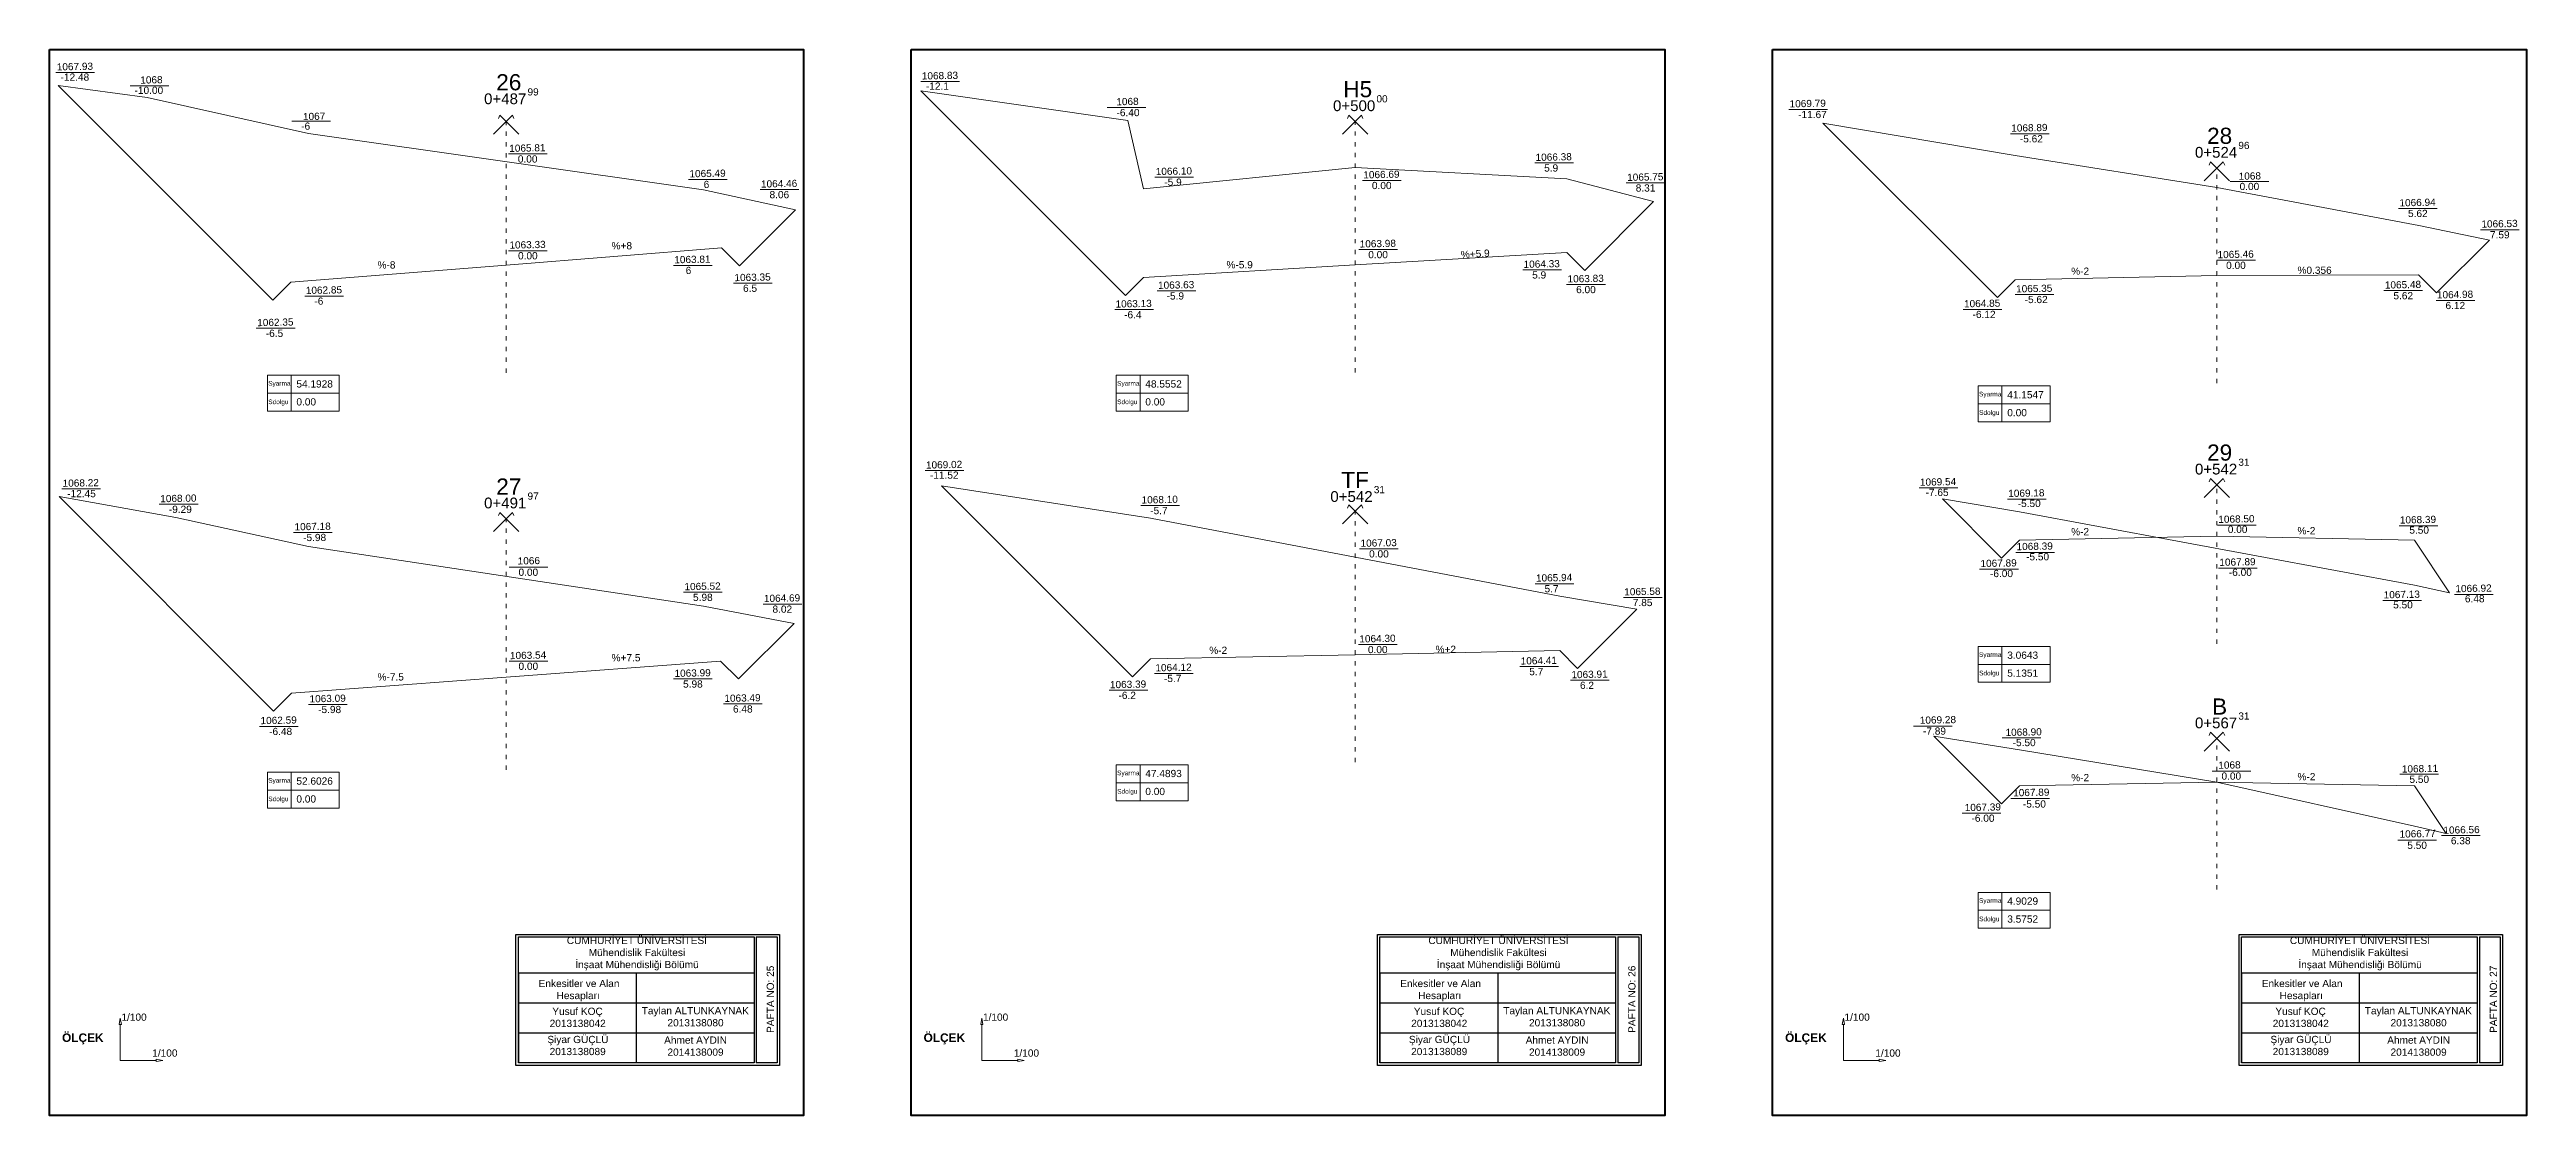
# Model space of a CAD drawing. Header units: millimetres. Extents: x 19067981 to 38137102, y 2652003 to 2652615.
# Drawn here: x 19068781.3 to 19068850.3, y 2652463.7 to 2652493.4 of the extents above; entities that cross this region are included whole.
import ezdxf

# ---------------------------------------------------------------- set-up
doc = ezdxf.new("R2010")
doc.units = ezdxf.units.MM
doc.linetypes.add('ACAD_ISO03W100', pattern=[30, 12, -18])
doc.layers.add('D.K Kesit No', color=93, linetype='Continuous', lineweight=9)
doc.styles.get("Standard").update_dxf_attribs({"font": 'arial.ttf'})

msp = doc.modelspace()

# ---------------------------------------------------------------- linework, layer by layer
at = {"linetype": 'ACAD_ISO03W100', "lineweight": 5, "ltscale": 0.01}
for p, q in [((19068793.994, 2652484.383), (19068793.994, 2652491.38)), ((19068817.644, 2652484.389), (19068817.644, 2652491.386)), ((19068841.654, 2652484.09), (19068841.654, 2652490.087)), ((19068841.654, 2652476.832), (19068841.654, 2652481.26)), ((19068793.994, 2652473.32), (19068793.994, 2652480.316)), ((19068817.644, 2652473.529), (19068817.644, 2652480.525)), ((19068841.654, 2652469.981), (19068841.654, 2652474.188))]:
    msp.add_line(p, q, dxfattribs=at)
at = {"color": 0, "lineweight": 25, "ltscale": 0.2}
for p, q in [((19068794.336, 2652467.666), (19068800.902, 2652467.666)), ((19068794.336, 2652467.666), (19068794.336, 2652467.266)), ((19068794.336, 2652467.666), (19068794.336, 2652465.152)), ((19068797.619, 2652467.666), (19068797.619, 2652465.152)), ((19068818.336, 2652467.666), (19068824.902, 2652467.666)), ((19068818.336, 2652467.666), (19068818.336, 2652467.266)), ((19068818.336, 2652467.666), (19068818.336, 2652465.152)), ((19068821.619, 2652467.666), (19068821.619, 2652465.152)), ((19068842.336, 2652467.666), (19068848.902, 2652467.666)), ((19068842.336, 2652467.666), (19068842.336, 2652467.266)), ((19068842.336, 2652467.666), (19068842.336, 2652465.152)), ((19068845.619, 2652467.666), (19068845.619, 2652465.152)), ((19068794.336, 2652466.828), (19068800.902, 2652466.828)), ((19068818.336, 2652466.828), (19068824.902, 2652466.828)), ((19068842.336, 2652466.828), (19068848.902, 2652466.828)), ((19068794.336, 2652465.99), (19068800.902, 2652465.99)), ((19068818.336, 2652465.99), (19068824.902, 2652465.99)), ((19068842.336, 2652465.99), (19068848.902, 2652465.99))]:
    msp.add_line(p, q, dxfattribs=at)
at = {"color": 0, "lineweight": 40, "ltscale": 0.2}
for points in [[(19068781.275, 2652493.389), (19068802.275, 2652493.389), (19068802.275, 2652463.689), (19068781.275, 2652463.689), (19068781.275, 2652493.389)], [(19068805.275, 2652493.389), (19068826.275, 2652493.389), (19068826.275, 2652463.689), (19068805.275, 2652463.689), (19068805.275, 2652493.389)], [(19068829.275, 2652493.389), (19068850.275, 2652493.389), (19068850.275, 2652463.689), (19068829.275, 2652463.689), (19068829.275, 2652493.389)]]:
    msp.add_lwpolyline(points, dxfattribs=at)
for points in [[(19068794.324, 2652468.734), (19068801.612, 2652468.734), (19068801.612, 2652465.085), (19068794.268, 2652465.085), (19068794.268, 2652468.734), (19068794.324, 2652468.734)], [(19068800.902, 2652465.152), (19068794.336, 2652465.152), (19068794.336, 2652468.666), (19068800.902, 2652468.666)], [(19068800.902, 2652468.666), (19068800.902, 2652465.152)], [(19068800.964, 2652468.666), (19068801.545, 2652468.666), (19068801.545, 2652465.152), (19068800.964, 2652465.152)], [(19068800.964, 2652468.666), (19068800.964, 2652465.152)], [(19068818.324, 2652468.734), (19068825.612, 2652468.734), (19068825.612, 2652465.085), (19068818.268, 2652465.085), (19068818.268, 2652468.734), (19068818.324, 2652468.734)], [(19068824.902, 2652465.152), (19068818.336, 2652465.152), (19068818.336, 2652468.666), (19068824.902, 2652468.666)], [(19068824.902, 2652468.666), (19068824.902, 2652465.152)], [(19068824.964, 2652468.666), (19068825.545, 2652468.666), (19068825.545, 2652465.152), (19068824.964, 2652465.152)], [(19068824.964, 2652468.666), (19068824.964, 2652465.152)], [(19068842.324, 2652468.734), (19068849.612, 2652468.734), (19068849.612, 2652465.085), (19068842.268, 2652465.085), (19068842.268, 2652468.734), (19068842.324, 2652468.734)], [(19068848.902, 2652465.152), (19068842.336, 2652465.152), (19068842.336, 2652468.666), (19068848.902, 2652468.666)], [(19068848.902, 2652468.666), (19068848.902, 2652465.152)], [(19068848.964, 2652468.666), (19068849.545, 2652468.666), (19068849.545, 2652465.152), (19068848.964, 2652465.152)], [(19068848.964, 2652468.666), (19068848.964, 2652465.152)]]:
    msp.add_lwpolyline(points)
at = {"color": 0, "lineweight": 25}
for p in [(19068794.336, 2652466.828), (19068818.336, 2652466.828), (19068842.336, 2652466.828), (19068794.336, 2652465.99), (19068818.336, 2652465.99), (19068842.336, 2652465.99)]:
    msp.add_point(p, dxfattribs=at)
at = {"layer": 'D.K Kesit No', "color": 0, "linetype": 'ACAD_ISO03W100', "lineweight": 15, "ltscale": 0.2}
for p, q in [((19068781.452, 2652492.749), (19068782.53, 2652492.749)), ((19068805.551, 2652492.496), (19068806.628, 2652492.496)), ((19068783.522, 2652492.381), (19068784.599, 2652492.381)), ((19068788.022, 2652491.396), (19068789.099, 2652491.396)), ((19068810.735, 2652491.773), (19068811.813, 2652491.773)), ((19068829.724, 2652491.719), (19068830.801, 2652491.719)), ((19068794.057, 2652490.48), (19068795.135, 2652490.48)), ((19068835.899, 2652491.042), (19068836.976, 2652491.042)), ((19068799.077, 2652489.77), (19068800.154, 2652489.77)), ((19068812.067, 2652489.833), (19068813.144, 2652489.833)), ((19068817.849, 2652489.741), (19068818.927, 2652489.741)), ((19068822.647, 2652490.229), (19068823.725, 2652490.229)), ((19068801.07, 2652489.486), (19068802.147, 2652489.486)), ((19068825.198, 2652489.672), (19068826.276, 2652489.672)), ((19068842.02, 2652489.714), (19068843.097, 2652489.714)), ((19068846.712, 2652488.961), (19068847.79, 2652488.961)), ((19068848.996, 2652488.369), (19068850.073, 2652488.369)), ((19068794.062, 2652487.784), (19068795.139, 2652487.784)), ((19068817.748, 2652487.815), (19068818.825, 2652487.815)), ((19068798.655, 2652487.375), (19068799.732, 2652487.375)), ((19068822.313, 2652487.249), (19068823.391, 2652487.249)), ((19068841.646, 2652487.516), (19068842.723, 2652487.516)), ((19068788.39, 2652486.52), (19068789.467, 2652486.52)), ((19068800.331, 2652486.877), (19068801.408, 2652486.877)), ((19068812.13, 2652486.664), (19068813.208, 2652486.664)), ((19068823.538, 2652486.841), (19068824.616, 2652486.841)), ((19068836.034, 2652486.564), (19068837.111, 2652486.564)), ((19068846.305, 2652486.67), (19068847.383, 2652486.67)), ((19068847.757, 2652486.396), (19068848.834, 2652486.396)), ((19068787.036, 2652485.623), (19068788.114, 2652485.623)), ((19068810.947, 2652486.141), (19068812.025, 2652486.141)), ((19068834.582, 2652486.149), (19068835.66, 2652486.149)), ((19068805.666, 2652481.655), (19068806.743, 2652481.655)), ((19068781.615, 2652481.147), (19068782.693, 2652481.147)), ((19068833.357, 2652481.172), (19068834.434, 2652481.172)), ((19068835.816, 2652480.86), (19068836.894, 2652480.86)), ((19068784.334, 2652480.718), (19068785.412, 2652480.718)), ((19068811.673, 2652480.683), (19068812.75, 2652480.683)), ((19068841.668, 2652480.137), (19068842.745, 2652480.137)), ((19068846.726, 2652480.119), (19068847.803, 2652480.119)), ((19068788.076, 2652479.934), (19068789.153, 2652479.934)), ((19068817.771, 2652479.476), (19068818.849, 2652479.476)), ((19068836.048, 2652479.377), (19068837.125, 2652479.377)), ((19068794.076, 2652478.965), (19068795.154, 2652478.965)), ((19068835.043, 2652478.908), (19068836.121, 2652478.908)), ((19068841.697, 2652478.94), (19068842.775, 2652478.94)), ((19068798.938, 2652478.266), (19068800.015, 2652478.266)), ((19068822.659, 2652478.506), (19068823.736, 2652478.506)), ((19068825.118, 2652478.122), (19068826.195, 2652478.122)), ((19068846.274, 2652478.035), (19068847.352, 2652478.035)), ((19068848.273, 2652478.205), (19068849.35, 2652478.205)), ((19068801.152, 2652477.937), (19068802.229, 2652477.937)), ((19068817.738, 2652476.811), (19068818.815, 2652476.811)), ((19068794.076, 2652476.345), (19068795.154, 2652476.345)), ((19068812.057, 2652476.005), (19068813.134, 2652476.005)), ((19068822.232, 2652476.196), (19068823.31, 2652476.196)), ((19068798.661, 2652475.851), (19068799.738, 2652475.851)), ((19068810.791, 2652475.535), (19068811.868, 2652475.535)), ((19068823.646, 2652475.814), (19068824.723, 2652475.814)), ((19068788.494, 2652475.141), (19068789.571, 2652475.141)), ((19068800.051, 2652475.155), (19068801.128, 2652475.155)), ((19068787.129, 2652474.529), (19068788.206, 2652474.529)), ((19068833.2, 2652474.54), (19068834.278, 2652474.54)), ((19068835.668, 2652474.215), (19068836.745, 2652474.215)), ((19068841.516, 2652473.286), (19068842.594, 2652473.286)), ((19068846.751, 2652473.195), (19068847.828, 2652473.195)), ((19068835.915, 2652472.523), (19068836.992, 2652472.523)), ((19068834.553, 2652472.113), (19068835.63, 2652472.113)), ((19068846.692, 2652471.357), (19068847.77, 2652471.357)), ((19068847.907, 2652471.486), (19068848.985, 2652471.486))]:
    msp.add_line(p, q, dxfattribs=at)
at = {"layer": 'D.K Kesit No', "color": 1, "lineweight": 0, "ltscale": 0.2}
for p, q in [((19068781.512, 2652492.384), (19068783.994, 2652492.052)), ((19068781.512, 2652492.384), (19068787.494, 2652486.402)), ((19068783.994, 2652492.052), (19068788.494, 2652491.052)), ((19068805.547, 2652492.239), (19068811.247, 2652486.539)), ((19068805.547, 2652492.239), (19068811.318, 2652491.408)), ((19068811.318, 2652491.408), (19068811.747, 2652489.508)), ((19068830.674, 2652491.337), (19068836.034, 2652490.433)), ((19068830.674, 2652491.337), (19068835.536, 2652486.476)), ((19068788.494, 2652491.052), (19068799.494, 2652489.482)), ((19068836.034, 2652490.433), (19068841.654, 2652489.543)), ((19068811.747, 2652489.508), (19068817.644, 2652490.098)), ((19068823.54, 2652489.789), (19068817.644, 2652490.098)), ((19068825.957, 2652489.153), (19068823.54, 2652489.789)), ((19068802.052, 2652488.919), (19068799.494, 2652489.482)), ((19068825.957, 2652489.153), (19068824.04, 2652487.236)), ((19068847.274, 2652488.483), (19068841.654, 2652489.543)), ((19068802.052, 2652488.919), (19068800.494, 2652487.362)), ((19068849.242, 2652488.078), (19068847.274, 2652488.483)), ((19068800.494, 2652487.362), (19068799.994, 2652487.862)), ((19068824.04, 2652487.236), (19068823.54, 2652487.736)), ((19068849.242, 2652488.078), (19068847.772, 2652486.608)), ((19068811.247, 2652486.539), (19068811.747, 2652487.039)), ((19068835.536, 2652486.476), (19068836.036, 2652486.976)), ((19068847.772, 2652486.608), (19068847.272, 2652487.108)), ((19068787.494, 2652486.402), (19068787.994, 2652486.902)), ((19068781.54, 2652480.935), (19068787.519, 2652474.955)), ((19068781.54, 2652480.935), (19068784.794, 2652480.349)), ((19068806.122, 2652481.234), (19068811.944, 2652480.327)), ((19068806.122, 2652481.234), (19068811.444, 2652475.913)), ((19068834.004, 2652480.87), (19068836.154, 2652480.511)), ((19068835.654, 2652479.221), (19068834.004, 2652480.87)), ((19068784.794, 2652480.349), (19068788.494, 2652479.543)), ((19068811.944, 2652480.327), (19068817.644, 2652479.247)), ((19068836.154, 2652480.511), (19068847.154, 2652478.461)), ((19068788.494, 2652479.543), (19068799.494, 2652477.883)), ((19068836.154, 2652479.721), (19068835.654, 2652479.221)), ((19068847.154, 2652479.721), (19068848.133, 2652478.252)), ((19068823.344, 2652478.157), (19068817.644, 2652479.247)), ((19068825.495, 2652477.793), (19068823.344, 2652478.157)), ((19068847.154, 2652478.461), (19068848.133, 2652478.252)), ((19068802.019, 2652477.4), (19068799.494, 2652477.883)), ((19068802.019, 2652477.4), (19068800.469, 2652475.851)), ((19068825.495, 2652477.793), (19068823.844, 2652476.141)), ((19068823.844, 2652476.141), (19068823.344, 2652476.641)), ((19068800.469, 2652475.851), (19068799.969, 2652476.351)), ((19068811.444, 2652475.913), (19068811.944, 2652476.413)), ((19068787.519, 2652474.955), (19068788.019, 2652475.455)), ((19068833.763, 2652474.26), (19068836.154, 2652473.879)), ((19068835.654, 2652472.369), (19068833.763, 2652474.26)), ((19068836.154, 2652473.879), (19068841.654, 2652472.979)), ((19068836.154, 2652472.869), (19068835.654, 2652472.369)), ((19068841.654, 2652472.979), (19068847.154, 2652471.749)), ((19068847.154, 2652472.869), (19068848.038, 2652471.543)), ((19068847.154, 2652471.749), (19068848.038, 2652471.543))]:
    msp.add_line(p, q, dxfattribs=at)
at = {"layer": 'D.K Kesit No', "color": 0, "ltscale": 0.2}
for p, q in [((19068793.994, 2652491.38), (19068793.641, 2652491.026)), ((19068793.818, 2652491.557), (19068793.779, 2652491.464)), ((19068793.994, 2652491.38), (19068793.818, 2652491.557)), ((19068793.994, 2652491.38), (19068794.171, 2652491.557)), ((19068793.994, 2652491.38), (19068794.348, 2652491.026)), ((19068794.171, 2652491.557), (19068794.209, 2652491.464)), ((19068817.644, 2652491.386), (19068817.29, 2652491.032)), ((19068817.467, 2652491.563), (19068817.429, 2652491.47)), ((19068817.644, 2652491.386), (19068817.467, 2652491.563)), ((19068817.644, 2652491.386), (19068817.82, 2652491.563)), ((19068817.644, 2652491.386), (19068817.997, 2652491.032)), ((19068817.82, 2652491.563), (19068817.859, 2652491.47)), ((19068841.654, 2652490.087), (19068841.3, 2652489.733)), ((19068841.477, 2652490.263), (19068841.439, 2652490.171)), ((19068841.654, 2652490.087), (19068841.477, 2652490.263)), ((19068841.654, 2652490.087), (19068841.831, 2652490.263)), ((19068841.654, 2652490.087), (19068842.007, 2652489.733)), ((19068841.831, 2652490.263), (19068841.869, 2652490.171)), ((19068787.344, 2652483.314), (19068787.344, 2652484.314)), ((19068787.344, 2652484.314), (19068789.344, 2652484.314)), ((19068788.004, 2652484.314), (19068788.004, 2652483.314)), ((19068789.344, 2652484.314), (19068789.344, 2652483.314)), ((19068810.993, 2652483.314), (19068810.993, 2652484.314)), ((19068810.993, 2652484.314), (19068812.993, 2652484.314)), ((19068811.653, 2652484.314), (19068811.653, 2652483.314)), ((19068812.993, 2652484.314), (19068812.993, 2652483.314)), ((19068789.344, 2652483.814), (19068787.344, 2652483.814)), ((19068812.993, 2652483.814), (19068810.993, 2652483.814)), ((19068835.003, 2652483.015), (19068835.003, 2652484.015)), ((19068835.003, 2652484.015), (19068837.003, 2652484.015)), ((19068837.003, 2652483.515), (19068835.003, 2652483.515)), ((19068835.663, 2652484.015), (19068835.663, 2652483.015)), ((19068837.003, 2652484.015), (19068837.003, 2652483.015)), ((19068789.344, 2652483.314), (19068787.344, 2652483.314)), ((19068812.993, 2652483.314), (19068810.993, 2652483.314)), ((19068837.003, 2652483.015), (19068835.003, 2652483.015)), ((19068841.654, 2652481.26), (19068841.3, 2652480.907)), ((19068841.477, 2652481.437), (19068841.439, 2652481.345)), ((19068841.654, 2652481.26), (19068841.477, 2652481.437)), ((19068841.654, 2652481.26), (19068841.831, 2652481.437)), ((19068841.654, 2652481.26), (19068842.007, 2652480.907)), ((19068841.831, 2652481.437), (19068841.869, 2652481.345)), ((19068793.994, 2652480.316), (19068793.641, 2652479.963)), ((19068793.818, 2652480.493), (19068793.779, 2652480.401)), ((19068793.994, 2652480.316), (19068793.818, 2652480.493)), ((19068793.994, 2652480.316), (19068794.171, 2652480.493)), ((19068793.994, 2652480.316), (19068794.348, 2652479.963)), ((19068794.171, 2652480.493), (19068794.209, 2652480.401)), ((19068817.644, 2652480.525), (19068817.29, 2652480.172)), ((19068817.467, 2652480.702), (19068817.429, 2652480.61)), ((19068817.644, 2652480.525), (19068817.467, 2652480.702)), ((19068817.644, 2652480.525), (19068817.82, 2652480.702)), ((19068817.644, 2652480.525), (19068817.997, 2652480.172)), ((19068817.82, 2652480.702), (19068817.859, 2652480.61)), ((19068835.003, 2652475.757), (19068835.003, 2652476.757)), ((19068835.003, 2652476.757), (19068837.003, 2652476.757)), ((19068835.663, 2652476.757), (19068835.663, 2652475.757)), ((19068837.003, 2652476.757), (19068837.003, 2652475.757)), ((19068837.003, 2652476.257), (19068835.003, 2652476.257)), ((19068837.003, 2652475.757), (19068835.003, 2652475.757)), ((19068841.654, 2652474.188), (19068841.3, 2652473.835)), ((19068841.477, 2652474.365), (19068841.439, 2652474.273)), ((19068841.654, 2652474.188), (19068841.477, 2652474.365)), ((19068841.654, 2652474.188), (19068841.831, 2652474.365)), ((19068841.654, 2652474.188), (19068842.007, 2652473.835)), ((19068841.831, 2652474.365), (19068841.869, 2652474.273)), ((19068787.344, 2652472.251), (19068787.344, 2652473.251)), ((19068787.344, 2652473.251), (19068789.344, 2652473.251)), ((19068788.004, 2652473.251), (19068788.004, 2652472.251)), ((19068789.344, 2652473.251), (19068789.344, 2652472.251)), ((19068810.993, 2652472.459), (19068810.993, 2652473.459)), ((19068810.993, 2652473.459), (19068812.993, 2652473.459)), ((19068811.653, 2652473.459), (19068811.653, 2652472.459)), ((19068812.993, 2652473.459), (19068812.993, 2652472.459)), ((19068789.344, 2652472.751), (19068787.344, 2652472.751)), ((19068812.993, 2652472.959), (19068810.993, 2652472.959)), ((19068789.344, 2652472.251), (19068787.344, 2652472.251)), ((19068812.993, 2652472.459), (19068810.993, 2652472.459)), ((19068835.003, 2652468.905), (19068835.003, 2652469.905)), ((19068835.003, 2652469.905), (19068837.003, 2652469.905)), ((19068835.663, 2652469.905), (19068835.663, 2652468.905)), ((19068837.003, 2652469.905), (19068837.003, 2652468.905)), ((19068837.003, 2652469.405), (19068835.003, 2652469.405)), ((19068837.003, 2652468.905), (19068835.003, 2652468.905)), ((19068783.217, 2652466.223), (19068783.247, 2652466.403)), ((19068783.247, 2652466.403), (19068783.277, 2652466.223)), ((19068807.217, 2652466.223), (19068807.247, 2652466.403)), ((19068807.247, 2652466.403), (19068807.277, 2652466.223)), ((19068831.217, 2652466.223), (19068831.247, 2652466.403)), ((19068831.247, 2652466.403), (19068831.277, 2652466.223)), ((19068783.277, 2652466.223), (19068783.217, 2652466.223)), ((19068783.247, 2652465.223), (19068783.247, 2652466.223)), ((19068807.277, 2652466.223), (19068807.217, 2652466.223)), ((19068807.247, 2652465.223), (19068807.247, 2652466.223)), ((19068831.277, 2652466.223), (19068831.217, 2652466.223)), ((19068831.247, 2652465.223), (19068831.247, 2652466.223)), ((19068783.247, 2652465.223), (19068784.247, 2652465.223)), ((19068784.247, 2652465.253), (19068784.427, 2652465.223)), ((19068784.247, 2652465.193), (19068784.247, 2652465.253)), ((19068784.427, 2652465.223), (19068784.247, 2652465.193)), ((19068807.247, 2652465.223), (19068808.247, 2652465.223)), ((19068808.247, 2652465.253), (19068808.427, 2652465.223)), ((19068808.247, 2652465.193), (19068808.247, 2652465.253)), ((19068808.427, 2652465.223), (19068808.247, 2652465.193)), ((19068831.247, 2652465.223), (19068832.247, 2652465.223)), ((19068832.247, 2652465.253), (19068832.427, 2652465.223)), ((19068832.247, 2652465.193), (19068832.247, 2652465.253)), ((19068832.427, 2652465.223), (19068832.247, 2652465.193))]:
    msp.add_line(p, q, dxfattribs=at)
at = {"layer": 'D.K Kesit No', "lineweight": 0, "ltscale": 0.2}
for p, q in [((19068799.994, 2652487.862), (19068793.994, 2652487.382)), ((19068823.54, 2652487.736), (19068817.644, 2652487.388)), ((19068787.994, 2652486.902), (19068793.994, 2652487.382)), ((19068811.747, 2652487.039), (19068817.644, 2652487.388)), ((19068836.036, 2652486.976), (19068841.654, 2652487.088)), ((19068847.272, 2652487.108), (19068841.654, 2652487.088)), ((19068836.154, 2652479.721), (19068841.654, 2652479.831)), ((19068847.154, 2652479.721), (19068841.654, 2652479.831)), ((19068823.344, 2652476.641), (19068817.644, 2652476.527)), ((19068799.969, 2652476.351), (19068793.994, 2652475.903)), ((19068811.944, 2652476.413), (19068817.644, 2652476.527)), ((19068788.019, 2652475.455), (19068793.994, 2652475.903)), ((19068836.154, 2652472.869), (19068841.654, 2652472.979)), ((19068847.154, 2652472.869), (19068841.654, 2652472.979))]:
    msp.add_line(p, q, dxfattribs=at)

# ---------------------------------------------------------------- texts
at = {"color": 1, "lineweight": 5, "char_height": 0.2, "width": 0.87201, "attachment_point": 1, "rotation": 1.14576}
for s, insert in [('{\\C0;1067.93}', (19068781.475, 2652493.005)), ('{\\C0;1068}', (19068783.801, 2652492.637)), ('{\\C0;1068.83}', (19068805.573, 2652492.752)), ('{\\C0;   1068}', (19068810.758, 2652492.029)), ('{\\C0;1069.79}', (19068829.746, 2652491.975)), ('{\\C0;1067}', (19068788.333, 2652491.62)), ('{\\C0;1068.89}', (19068835.921, 2652491.298)), ('{\\C0;1065.81}', (19068794.079, 2652490.735)), ('{\\C0;1066.38}', (19068822.67, 2652490.484)), ('{\\C0;1065.49}', (19068799.099, 2652490.026)), ('{\\C0;1064.46}', (19068801.092, 2652489.741)), ('{\\C0;1066.10}', (19068812.089, 2652490.089)), ('{\\C0;1066.69}', (19068817.871, 2652489.997)), ('{\\C0;1065.75}', (19068825.221, 2652489.927)), ('{\\C0;1068}', (19068842.256, 2652489.958)), ('{\\C0;1066.94}', (19068846.735, 2652489.217)), ('{\\C0;1066.53}', (19068849.018, 2652488.625)), ('{\\C0;1063.33}', (19068794.084, 2652488.04)), ('{\\C0;1063.98}', (19068817.77, 2652488.071)), ('{\\C0;1065.46}', (19068841.668, 2652487.772)), ('{\\C0;1063.81}', (19068798.677, 2652487.631)), ('{\\C0;1063.35}', (19068800.353, 2652487.133)), ('{\\C0;1064.33}', (19068822.336, 2652487.504)), ('{\\C0;1063.83}', (19068823.561, 2652487.097)), ('{\\C0;1062.85}', (19068788.412, 2652486.776)), ('{\\C0;1063.13}', (19068810.969, 2652486.397)), ('{\\C0;1063.63}', (19068812.153, 2652486.919)), ('{\\C0;1064.85}', (19068834.605, 2652486.404)), ('{\\C0;1065.35}', (19068836.056, 2652486.82)), ('{\\C0;1065.48}', (19068846.328, 2652486.926)), ('{\\C0;1064.98}', (19068847.779, 2652486.652)), ('{\\C0;1062.35}', (19068787.059, 2652485.879)), ('{\\C0;1069.02}', (19068805.688, 2652481.911)), ('{\\C0;1069.54}', (19068833.377, 2652481.433)), ('{\\C0;1068.22}', (19068781.638, 2652481.403)), ('{\\C0;1068.00}', (19068784.357, 2652480.973)), ('{\\C0;1068.10}', (19068811.695, 2652480.938)), ('{\\C0;1069.18}', (19068835.837, 2652481.12)), ('{\\C0;1067.18}', (19068788.098, 2652480.19)), ('{\\C0;1068.50}', (19068841.689, 2652480.398)), ('{\\C0;1068.39}', (19068846.746, 2652480.379)), ('{\\C0;1067.03}', (19068817.794, 2652479.732)), ('{\\C0;1068.39}', (19068836.069, 2652479.637)), ('{\\C0;1066}', (19068794.314, 2652479.239)), ('{\\C0;1065.94}', (19068822.681, 2652478.762)), ('{\\C0;1067.89}', (19068835.064, 2652479.168)), ('{\\C0;1067.89}', (19068841.718, 2652479.201)), ('{\\C0;1065.52}', (19068798.96, 2652478.522)), ('{\\C0;1064.69}', (19068801.174, 2652478.193)), ('{\\C0;1065.58}', (19068825.14, 2652478.378)), ('{\\C0;1067.13}', (19068846.295, 2652478.295)), ('{\\C0;1066.92}', (19068848.294, 2652478.466)), ('{\\C0;1063.54}', (19068794.099, 2652476.601)), ('{\\C0;1064.30}', (19068817.76, 2652477.067)), ('{\\C0;1063.99}', (19068798.683, 2652476.107)), ('{\\C0;1064.12}', (19068812.079, 2652476.261)), ('{\\C0;1064.41}', (19068822.255, 2652476.452)), ('{\\C0;1063.91}', (19068823.668, 2652476.069)), ('{\\C0;1063.09}', (19068788.516, 2652475.397)), ('{\\C0;1063.49}', (19068800.073, 2652475.411)), ('{\\C0;1063.39}', (19068810.813, 2652475.791)), ('{\\C0;1062.59}', (19068787.151, 2652474.79)), ('{\\C0;1069.28}', (19068833.373, 2652474.801)), ('{\\C0;1068.90}', (19068835.761, 2652474.461)), ('{\\C0;1068}', (19068841.689, 2652473.547)), ('{\\C0;1068.11}', (19068846.802, 2652473.441)), ('{\\C0;1067.89}', (19068835.974, 2652472.779)), ('{\\C0;1067.39}', (19068834.624, 2652472.367)), ('{\\C0;1066.77}', (19068846.737, 2652471.628)), ('{\\C0;1066.56}', (19068847.96, 2652471.737))]:
    msp.add_mtext(s, dxfattribs=dict(at, insert=insert))
at = {"color": 7, "lineweight": 20, "attachment_point": 5}
for s, insert, char_height, width in [('26', (19068794.069, 2652492.474), 0.45, 16.65294), ('H5', (19068817.718, 2652492.281), 0.45, 16.65294), ('0+487', (19068793.969, 2652492.014), 0.3, 16.65294), ('99', (19068794.746, 2652492.207), 0.2, 16.65294), ('0+500', (19068817.618, 2652491.821), 0.3, 16.65294), ('00', (19068818.395, 2652492.015), 0.2, 16.65294), ('28', (19068841.728, 2652490.982), 0.45, 16.65294), ('0+524', (19068841.629, 2652490.522), 0.3, 16.65294), ('96', (19068842.405, 2652490.715), 0.2, 16.65294), ('29', (19068841.728, 2652482.156), 0.45, 16.65294), ('27', (19068794.069, 2652481.212), 0.45, 16.65294), ('TF', (19068817.644, 2652481.392), 0.45, 16.65294), ('0+542', (19068841.629, 2652481.696), 0.3, 16.65294), ('31', (19068842.405, 2652481.889), 0.2, 16.65294), ('0+491', (19068793.969, 2652480.752), 0.3, 16.65294), ('97', (19068794.746, 2652480.945), 0.2, 16.65294), ('0+542', (19068817.544, 2652480.932), 0.3, 16.65294), ('31', (19068818.321, 2652481.125), 0.2, 16.65294), ('B', (19068841.728, 2652475.083), 0.45, 16.65294), ('0+567', (19068841.629, 2652474.624), 0.3, 16.65294), ('31', (19068842.405, 2652474.817), 0.2, 16.65294), ('{\\fArial|b1|i0|c162|p34;ÖLÇEK}', (19068782.202, 2652465.821), 0.23657, 13.13195), ('{\\fArial|b1|i0|c162|p34;ÖLÇEK}', (19068806.202, 2652465.821), 0.23657, 13.13195), ('{\\fArial|b1|i0|c162|p34;ÖLÇEK}', (19068830.202, 2652465.821), 0.23657, 13.13195)]:
    msp.add_mtext(s, dxfattribs=dict(at, insert=insert, char_height=char_height, width=width))
at = {"color": 0, "lineweight": 25, "ltscale": 0.2, "char_height": 0.20127, "attachment_point": 1}
for s, width, insert in [('\\pi1.3491;CUMHURİYET ÜNİVERSİTESİ\\P\\pi1.9593;Mühendislik Fakültesi\\P\\pi1.5862;İnşaat Mühendisliği Bölümü', 6.56651, (19068794.336, 2652468.666)), ('\\pi1.3491;CUMHURİYET ÜNİVERSİTESİ\\P\\pi1.9593;Mühendislik Fakültesi\\P\\pi1.5862;İnşaat Mühendisliği Bölümü', 6.56651, (19068818.336, 2652468.666)), ('\\pi1.3491;CUMHURİYET ÜNİVERSİTESİ\\P\\pi1.9593;Mühendislik Fakültesi\\P\\pi1.5862;İnşaat Mühendisliği Bölümü', 6.56651, (19068842.336, 2652468.666)), ('\\pi0.48699; Enkesitler ve Alan \\P\\pi1.0643;Hesapları', 3.28325, (19068794.336, 2652467.467)), ('\\pi0.48699; Enkesitler ve Alan \\P\\pi1.0643;Hesapları', 3.28325, (19068818.336, 2652467.467)), ('\\pi0.48699; Enkesitler ve Alan \\P\\pi1.0643;Hesapları', 3.28325, (19068842.336, 2652467.467)), ('\\pi0.94438;Yusuf KOÇ\\P\\pi0.87127;2013138042', 3.28325, (19068794.336, 2652466.691)), ('\\pi0.15289;Taylan ALTUNKAYNAK\\P\\pi0.87059;2013138080', 3.28325, (19068797.619, 2652466.709)), ('\\pi0.94438;Yusuf KOÇ\\P\\pi0.87127;2013138042', 3.28325, (19068818.336, 2652466.691)), ('\\pi0.15289;Taylan ALTUNKAYNAK\\P\\pi0.87059;2013138080', 3.28325, (19068821.619, 2652466.709)), ('\\pi0.94438;Yusuf KOÇ\\P\\pi0.87127;2013138042', 3.28325, (19068842.336, 2652466.691)), ('\\pi0.15289;Taylan ALTUNKAYNAK\\P\\pi0.87059;2013138080', 3.28325, (19068845.619, 2652466.709)), ('\\pi0.80778;Şiyar GÜÇLÜ\\P\\pi0.87004;2013138089', 3.28325, (19068794.336, 2652465.907)), ('\\pi0.77812;Ahmet AYDIN\\P\\pi0.87004;2014138009', 3.28325, (19068797.619, 2652465.89)), ('\\pi0.80778;Şiyar GÜÇLÜ\\P\\pi0.87004;2013138089', 3.28325, (19068818.336, 2652465.907)), ('\\pi0.77812;Ahmet AYDIN\\P\\pi0.87004;2014138009', 3.28325, (19068821.619, 2652465.89)), ('\\pi0.80778;Şiyar GÜÇLÜ\\P\\pi0.87004;2013138089', 3.28325, (19068842.336, 2652465.907)), ('\\pi0.77812;Ahmet AYDIN\\P\\pi0.87004;2014138009', 3.28325, (19068845.619, 2652465.89))]:
    msp.add_mtext_dynamic_manual_height_columns(s, width=width, gutter_width=1.006, heights=[0], dxfattribs=dict(at, insert=insert))
at = {"color": 0, "lineweight": 25, "ltscale": 0.2, "char_height": 0.20127, "attachment_point": 1, "rotation": 90}
for s, insert in [('\\pi0.83587;PAFTA NO: 25', (19068801.254, 2652465.152)), ('\\pi0.83669;PAFTA NO: 26', (19068825.254, 2652465.152)), ('\\pi0.83662;PAFTA NO: 27', (19068849.254, 2652465.152))]:
    msp.add_mtext_dynamic_manual_height_columns(s, width=3.5138, gutter_width=1.006, heights=[0], dxfattribs=dict(at, insert=insert))
at = {"layer": 'D.K Kesit No', "color": 0, "linetype": 'ACAD_ISO03W100', "ltscale": 0.2, "char_height": 0.2013, "attachment_point": 1}
for s, width, insert in [('-12.48', 0.48464, (19068781.583, 2652492.721)), ('-10.00', 0.48464, (19068783.644, 2652492.353)), ('-12.1', 0.48464, (19068805.689, 2652492.47)), ('-6', 0.48464, (19068788.286, 2652491.356)), ('-6.40', 0.48464, (19068810.999, 2652491.733)), ('-11.67', 0.48464, (19068829.987, 2652491.679)), ('0.00', 0.48464, (19068794.321, 2652490.44)), ('-5.62', 0.48464, (19068836.163, 2652491.002)), ('  6', 0.48464, (19068799.341, 2652489.731)), ('-5.9', 0.48464, (19068812.33, 2652489.794)), ('5.9', 0.48464, (19068822.911, 2652490.189)), ('8.06', 0.48464, (19068801.333, 2652489.446)), ('0.00', 0.48464, (19068818.113, 2652489.701)), ('8.31', 0.56607, (19068825.462, 2652489.632)), ('0.00', 0.48464, (19068842.284, 2652489.674)), ('5.62', 0.48464, (19068846.976, 2652488.922)), ('0.00', 0.48464, (19068794.326, 2652487.744)), ('0.00', 0.48464, (19068818.011, 2652487.775)), ('7.59', 0.48464, (19068849.259, 2652488.329)), (' 6', 0.48464, (19068798.918, 2652487.335)), ('5.9', 0.48464, (19068822.577, 2652487.209)), ('0.00', 0.48464, (19068841.909, 2652487.476)), ('-6', 0.48464, (19068788.653, 2652486.48)), ('6.5', 0.48464, (19068800.594, 2652486.838)), ('-5.9', 0.48464, (19068812.394, 2652486.624)), ('6.00', 0.48464, (19068823.802, 2652486.801)), ('-5.62', 0.48464, (19068836.297, 2652486.524)), ('5.62', 0.48464, (19068846.569, 2652486.631)), ('6.12', 0.48464, (19068848.02, 2652486.357)), ('-6.5', 0.48464, (19068787.3, 2652485.583)), ('-6.4', 0.48464, (19068811.211, 2652486.101)), ('-6.12', 0.48464, (19068834.846, 2652486.109)), ('-11.52', 0.48464, (19068805.801, 2652481.631)), ('-12.45', 0.48464, (19068781.767, 2652481.116)), ('-7.65', 0.48464, (19068833.537, 2652481.15)), ('-5.50', 0.48464, (19068836.104, 2652480.842)), ('-9.29', 0.48464, (19068784.598, 2652480.678)), ('-5.7', 0.48464, (19068811.937, 2652480.643)), ('0.00', 0.48464, (19068841.956, 2652480.12)), ('5.50', 0.48464, (19068847.013, 2652480.101)), ('-5.98', 0.48464, (19068788.34, 2652479.894)), ('0.00', 0.48464, (19068818.035, 2652479.437)), ('0.00', 0.48464, (19068794.34, 2652478.926)), ('-6.00', 0.48464, (19068835.331, 2652478.89)), ('-5.50', 0.48464, (19068836.336, 2652479.359)), ('-6.00', 0.48464, (19068841.985, 2652478.923)), ('5.98', 0.48464, (19068799.201, 2652478.226)), ('5.7', 0.48464, (19068822.922, 2652478.466)), ('7.85', 0.48464, (19068825.381, 2652478.082)), ('5.50', 0.48464, (19068846.562, 2652478.018)), ('6.48', 0.48464, (19068848.561, 2652478.188)), ('8.02', 0.48464, (19068801.415, 2652477.897)), ('0.00', 0.48464, (19068818.002, 2652476.771)), ('0.00', 0.48464, (19068794.34, 2652476.306)), ('-5.7', 0.48464, (19068812.32, 2652475.966)), ('5.7', 0.48464, (19068822.496, 2652476.156)), ('5.98', 0.48464, (19068798.924, 2652475.811)), ('-6.2', 0.48464, (19068811.054, 2652475.495)), ('6.2', 0.48464, (19068823.909, 2652475.774)), ('-5.98', 0.48464, (19068788.758, 2652475.101)), ('6.48', 0.48464, (19068800.314, 2652475.116)), ('-6.48', 0.48464, (19068787.393, 2652474.489)), ('-7.89', 0.48464, (19068833.464, 2652474.5)), ('-5.50', 0.48464, (19068835.962, 2652474.18)), ('0.00', 0.48464, (19068841.78, 2652473.246)), ('-5.50', 0.48464, (19068836.248, 2652472.468)), ('5.50', 0.48464, (19068847.015, 2652473.156)), ('-6.00', 0.48464, (19068834.816, 2652472.073)), ('5.50', 0.48464, (19068846.956, 2652471.317)), ('6.38', 0.48464, (19068848.171, 2652471.446))]:
    msp.add_mtext_dynamic_manual_height_columns(s, width=width, gutter_width=1.006, heights=[0], dxfattribs=dict(at, insert=insert))
at = {"layer": 'D.K Kesit No', "color": 0, "linetype": 'ACAD_ISO03W100', "ltscale": 0.2, "char_height": 0.2013, "width": 0.58936, "attachment_point": 1}
for s, insert in [('%+8', (19068796.932, 2652488.022)), ('%-8', (19068790.412, 2652487.488)), ('%-5.9', (19068814.061, 2652487.494)), ('%-2', (19068837.592, 2652487.313)), ('%0.356', (19068843.896, 2652487.34)), ('%-2', (19068843.896, 2652480.082)), ('%-2', (19068837.592, 2652480.055)), ('%-2', (19068813.582, 2652476.751)), ('%+2', (19068819.886, 2652476.778)), ('%-7.5', (19068790.412, 2652476.009)), ('%+7.5', (19068796.932, 2652476.544)), ('%-2', (19068837.592, 2652473.204)), ('%-2', (19068843.896, 2652473.23)), ('1/100', (19068783.278, 2652466.529)), ('1/100', (19068807.278, 2652466.529)), ('1/100', (19068831.278, 2652466.529)), ('1/100', (19068784.137, 2652465.529)), ('1/100', (19068808.137, 2652465.529)), ('1/100', (19068832.137, 2652465.529))]:
    msp.add_mtext(s, dxfattribs=dict(at, insert=insert))
at = {"layer": 'D.K Kesit No', "color": 0, "linetype": 'ACAD_ISO03W100', "ltscale": 0.2, "insert": (19068820.584, 2652487.774), "char_height": 0.2013, "width": 0.58936, "attachment_point": 1, "rotation": 3.28595}
msp.add_mtext('%+5.9', dxfattribs=at)
at = {"layer": 'D.K Kesit No', "color": 0, "lineweight": 0, "ltscale": 0.2, "char_height": 0.1296, "attachment_point": 1}
for s, insert in [('Syarma ', (19068787.366, 2652484.152)), ('Sdolgu ', (19068787.369, 2652483.637)), ('Syarma ', (19068811.015, 2652484.152)), ('Sdolgu ', (19068811.018, 2652483.637)), ('Syarma ', (19068835.025, 2652483.853)), ('Sdolgu ', (19068835.028, 2652483.338)), ('Syarma ', (19068835.025, 2652476.595)), ('Sdolgu ', (19068835.028, 2652476.08)), ('Syarma ', (19068811.015, 2652473.297)), ('Syarma ', (19068787.366, 2652473.089)), ('Sdolgu ', (19068787.369, 2652472.574)), ('Sdolgu ', (19068811.018, 2652472.783)), ('Syarma ', (19068835.025, 2652469.744)), ('Sdolgu ', (19068835.028, 2652469.229))]:
    msp.add_mtext_dynamic_manual_height_columns(s, width=2.66636, gutter_width=1.006, heights=[0], dxfattribs=dict(at, insert=insert))
at = {"layer": 'D.K Kesit No', "color": 1, "lineweight": 0, "ltscale": 0.2, "attachment_point": 1}
for s, insert, char_height in [('{\\C0;0.00}', (19068788.152, 2652483.672), 0.2013), ('{\\C0;54.1928}', (19068788.152, 2652484.172), 0.20127), ('{\\C0;48.5552}', (19068811.801, 2652484.172), 0.20127), ('{\\C0;0.00}', (19068811.801, 2652483.672), 0.2013), ('{\\C0;41.1547}', (19068835.812, 2652483.872), 0.20127), ('{\\C0;0.00}', (19068835.812, 2652483.372), 0.2013), ('{\\C0;3.0643}', (19068835.812, 2652476.614), 0.20127), ('{\\C0;5.1351}', (19068835.812, 2652476.114), 0.20127), ('{\\C0;47.4893}', (19068811.801, 2652473.317), 0.20127), ('{\\C0;0.00}', (19068788.152, 2652472.608), 0.2013), ('{\\C0;52.6026}', (19068788.152, 2652473.108), 0.20127), ('{\\C0;0.00}', (19068811.801, 2652472.817), 0.2013), ('{\\C0;4.9029}', (19068835.812, 2652469.763), 0.20127), ('{\\C0;3.5752}', (19068835.812, 2652469.263), 0.20127)]:
    msp.add_mtext_dynamic_manual_height_columns(s, width=1.34, gutter_width=1.006, heights=[0], dxfattribs=dict(at, insert=insert, char_height=char_height))

doc.saveas('drawing.dxf')
